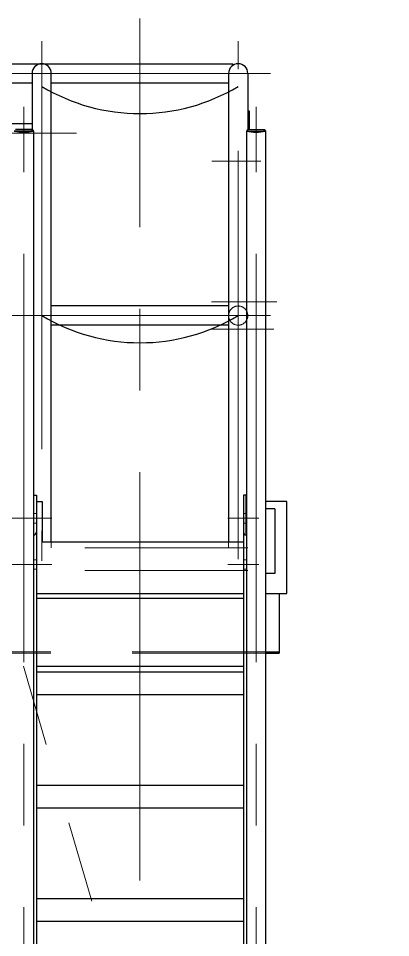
# Model space of a CAD drawing. Header units: millimetres. Extents: x 0 to 25200, y 0 to 17820.
# Drawn here: x 8979 to 9801, y 13442 to 15468 of the extents above; entities that cross this region are included whole.
import ezdxf

# ---------------------------------------------------------------- set-up
doc = ezdxf.new("R2010")
doc.units = ezdxf.units.MM
doc.header["$LTSCALE"] = 600
for name, pattern in [('F', [0.75, 0.5, -0.25]), ('G', [2, 1.25, -0.25, 0.25, -0.25]), ('K', [2.5, 1.25, -0.25, 0.25, -0.25, 0.25, -0.25])]:
    doc.linetypes.add(name, pattern=pattern)
doc.layers.get('0').update_dxf_attribs({"lineweight": 30})
for name, color, linetype, lineweight in [('04', 2, 'F', 13), ('05', 4, 'G', 13), ('07', 6, 'K', 13)]:
    doc.layers.add(name, color=color, linetype=linetype, lineweight=lineweight)

msp = doc.modelspace()

# ---------------------------------------------------------------- hatches: boundary and pattern name
at = {"ltscale": 1.2}
for points in [[(9009.45, 15223.27), (9012.35, 15219.77), (9009.45, 15219.77)], [(9485.25, 15223.27), (9482.35, 15219.77), (9485.25, 15219.77)], [(9521.75, 15223.27), (9521.75, 15219.77), (9524.65, 15219.77)]]:
    msp.add_hatch(color=256, dxfattribs=at).paths.add_polyline_path(points)

# ---------------------------------------------------------------- linework, layer by layer
for p, q in [((8819.35, 15368.43), (9452.2, 15368.43)), ((9452.2, 15364.7), (9452.2, 15368.43)), ((9009.35, 15347.28), (9009.35, 15223.27)), ((9051.65, 14314.43), (9051.65, 15347.28)), ((9443.05, 15347.28), (9443.05, 14314.43)), ((9485.35, 15347.28, 0), (9485.35, 15223.27, 0)), ((8861.65, 15326.13), (9009.35, 15326.13)), ((9051.65, 15326.13), (9443.05, 15326.13)), ((9485.35, 15264.78), (9488.35, 15264.78, 0)), ((9488.35, 15264.78, 0), (9488.35, 15223.27, 0)), ((8861.65, 15236.43), (9009.35, 15236.43)), ((9012.35, 15219.77), (8970.05, 15219.77)), ((9009.45, 15223.27), (8972.95, 15223.27)), ((9009.45, 15223.27), (9012.35, 15219.77)), ((9009.45, 15219.77), (9009.45, 15223.27)), ((9012.35, 15219.77), (9012.35, 12699.39)), ((9485.25, 15223.27), (9482.35, 15219.77)), ((9482.35, 15219.77), (9482.35, 12699.39)), ((9482.35, 15219.77), (9524.65, 15219.77)), ((9485.25, 15219.77), (9485.25, 15223.27)), ((9485.25, 15223.27), (9521.75, 15223.27)), ((9521.75, 15219.77), (9521.75, 15223.27)), ((9521.75, 15223.27), (9524.65, 15219.77)), ((9524.65, 15219.77), (9524.65, 12636.71)), ((9443.05, 14834.43), (9051.35, 14834.43)), ((9443.05, 14792.13), (9051.35, 14792.13)), ((9012.85, 14417.43), (9018.85, 14417.43)), ((9012.85, 14329.67), (9012.85, 14417.43)), ((9018.85, 14417.43), (9018.85, 12055.43)), ((9475.85, 14417.43), (9475.85, 12055.43)), ((9481.85, 14417.43), (9475.85, 14417.43)), ((9481.85, 14329.67), (9481.85, 14417.43)), ((9012.35, 14403.43), (9012.85, 14403.43)), ((9018.85, 14403.43), (9031.35, 14403.43)), ((9031.35, 14403.43), (9031.35, 14314.43)), ((9482.35, 14403.43), (9481.85, 14403.43)), ((9571.35, 14403.43), (9524.65, 14403.43)), ((9571.35, 14200.43), (9571.35, 14403.43)), ((9012.35, 14387.43), (9012.85, 14387.43)), ((9482.35, 14387.43), (9481.85, 14387.43)), ((9544.85, 14387.43), (9524.65, 14387.43)), ((9544.85, 14387.43), (9544.85, 14244.43)), ((9012.35, 14329.67), (9012.85, 14329.67)), ((9482.35, 14329.67), (9481.77, 14329.67)), ((9031.35, 14314.43), (9475.85, 14314.43)), ((9544.85, 14244.43), (9524.65, 14244.43)), ((9018.85, 14200.43), (9475.85, 14200.43)), ((9018.85, 14190.43), (9475.85, 14190.43)), ((9443.05, 14200.43), (9475.85, 14200.43)), ((9524.65, 14200.43), (9571.35, 14200.43)), ((9554.35, 14200.43), (9554.35, 14069.06)), ((9524.65, 14072.29), (9554.35, 14072.29)), ((9524.65, 14069.06), (9554.35, 14069.06)), ((9018.85, 14040.43), (9475.85, 14040.43)), ((9018.85, 14027.93), (9475.85, 14027.93)), ((9018.85, 13977.93), (9475.85, 13977.93)), ((9018.85, 13777.93), (9475.85, 13777.93)), ((9018.85, 13727.93), (9475.85, 13727.93)), ((9018.85, 13527.93), (9475.85, 13527.93)), ((9018.85, 13477.93), (9475.85, 13477.93))]:
    msp.add_line(p, q, dxfattribs=at)
for centre, radius, start, end in [((9030.5, 15347.28), 21.15, 90, 180), ((9030.5, 15347.28), 21.15, 0, 90), ((9464.2, 15347.28, 0), 21.15, 0, 180), ((9247.35, 15680.6), 422.12, 239.08825, 300.91175), ((8991.2, 15329.01), 111.27, 259.04299, 280.95701), ((9503.5, 15329.01), 111.27, 259.04299, 280.95701), ((9247.35, 15175.45), 422.12, 239.08825, 300.91175), ((9012.94, 14335.59), 5.92, 270, 0), ((9481.77, 14335.59), 5.92, 180, 270)]:
    msp.add_arc(centre, radius, start, end, dxfattribs=at)
at = {"layer": '04', "ltscale": 1.2}
for p, q in [((9012.85, 14376.93), (9018.85, 14376.93)), ((9481.85, 14376.93), (9475.85, 14376.93)), ((9012.85, 14355.93), (9018.85, 14355.93)), ((9481.85, 14355.93), (9475.85, 14355.93)), ((9012.85, 14329.67), (9012.94, 14329.67)), ((9012.85, 14329.67), (9012.85, 14244.43)), ((9051.65, 14314.43), (9051.65, 14301.28)), ((9443.05, 14314.43), (9443.05, 14301.28)), ((9485.35, 14301.28), (6469.35, 14301.28)), ((9012.85, 14274.93), (9018.85, 14274.93)), ((9481.85, 14274.93), (9475.85, 14274.93)), ((9485.35, 14251.28), (6469.35, 14251.28)), ((9012.85, 14253.93), (9018.85, 14253.93)), ((9481.85, 14253.93), (9475.85, 14253.93)), ((9012.35, 14244.43), (9012.85, 14244.43)), ((8690.35, 14072.29), (9524.65, 14072.29)), ((8690.35, 14069.06), (9524.65, 14069.06))]:
    msp.add_line(p, q, dxfattribs=at)
msp.add_circle((9464.2, 14813.28), 21.15, dxfattribs=at)
at = {"layer": '05', "ltscale": 1.2}
for p, q in [((9247.35, 12127.93), (9247.35, 15468.43)), ((9030.5, 15418.43), (9030.5, 14272.36)), ((9464.2, 14276.28), (9464.2, 15418.43)), ((9535.35, 15347.28), (8769.35, 15347.28)), ((8991.2, 12609.37), (8991.2, 15273.27)), ((9503.5, 12609.37), (9503.5, 15273.27)), ((8765.15, 15215.28), (9107.03, 15215.28)), ((9406.02, 15153.43), (9513.93, 15153.43)), ((9405.04, 14843.28), (9549.2, 14843.28)), ((9535.35, 14813.28), (8769.35, 14813.28)), ((9405.04, 14783.28), (9542.69, 14783.28)), ((8962.35, 14366.43), (8993.35, 14366.43)), ((9053.21, 14366.43), (8985.03, 14366.43)), ((9441.5, 14366.43), (9509.68, 14366.43)), ((8962.35, 14264.43), (9012.85, 14264.43)), ((9053.21, 14264.43), (8985.03, 14264.43)), ((9441.5, 14264.43), (9509.68, 14264.43))]:
    msp.add_line(p, q, dxfattribs=at)
at = {"layer": '07', "ltscale": 1.2}
msp.add_line((8688.24, 15077.51), (9800.55, 11256.4), dxfattribs=at)

doc.saveas('drawing.dxf')
